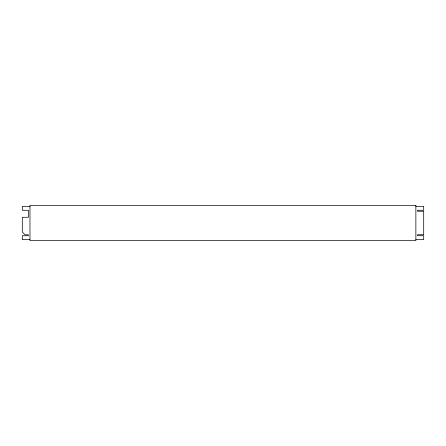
<?xml version="1.0" encoding="UTF-8"?>
<svg xmlns="http://www.w3.org/2000/svg" width="446" height="446" viewBox="0 0 446 446"><rect width="100%" height="100%" fill="white"/><g stroke="black" fill="none" stroke-linecap="round" stroke-linejoin="round"><path stroke-width="0.67" d="M29.977 206.359L22.3 206.359L22.3 210.272L28.444 210.272L28.444 217.28L22.3 217.28L22.3 231.959L25.065 234.791L28.444 234.791L28.444 235.728L22.3 235.728L22.3 239.641L29.977 239.641M415.867 206.359L423.7 206.359L423.7 210.272L417.434 210.272L417.434 211.253L423.7 211.253L423.7 234.747L417.434 234.747L417.434 235.728L423.7 235.728L423.7 239.641L415.867 239.641M415.867 205.377L29.977 205.377L29.977 240.623L415.867 240.623L415.867 205.377"/></g></svg>
